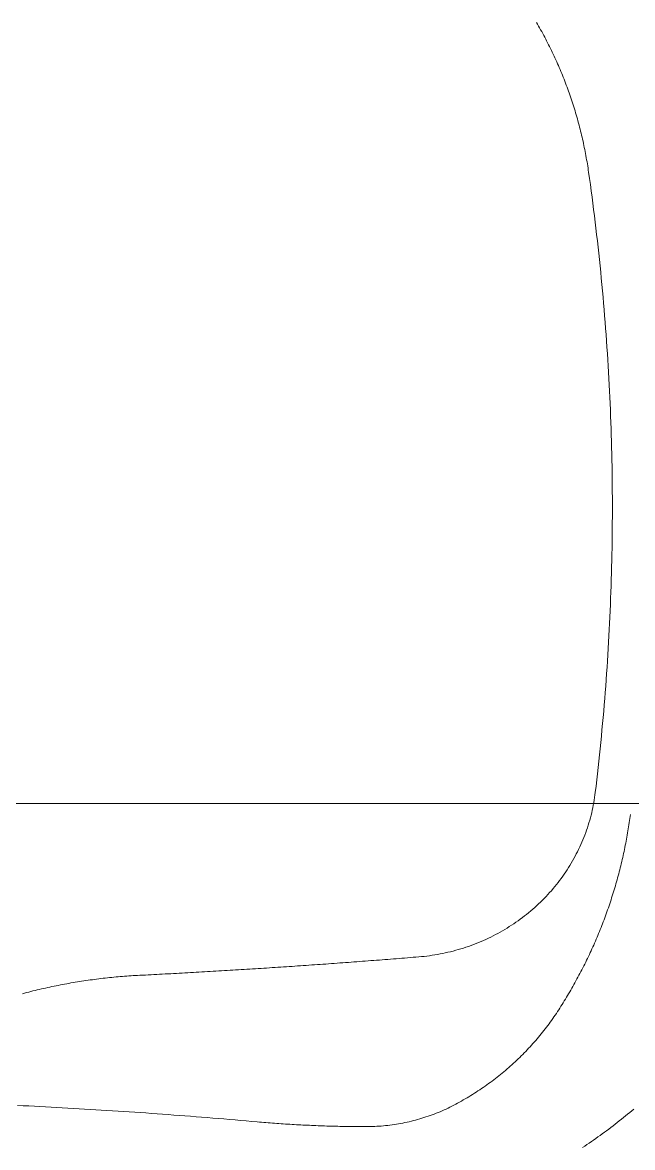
# Model space of a CAD drawing. Header units: millimetres. Extents: x -18913 to -6300, y 37 to 6279.
# Drawn here: x -8587.6 to -8329.8, y 3654.7 to 4129.8 of the extents above; entities that cross this region are included whole.
import ezdxf
from ezdxf.lldxf.tags import DXFTag

# ---------------------------------------------------------------- set-up
doc = ezdxf.new("R2010")
doc.units = ezdxf.units.MM
doc.header["$LTSCALE"] = 50
doc.layers.add('カタログ部品(衛生設備)', color=252, linetype='Continuous')
doc.layers.add('通り芯', color=252, linetype='Continuous')
tags = doc.linetypes.add('chain', pattern=[18.5, 12, -1.5, 3.5, -1.5]).pattern_tags.tags
tags[10:11] = [DXFTag(74, 4), DXFTag(75, 0), DXFTag(340, '0'), DXFTag(46, 1.0), DXFTag(50, 0.0), DXFTag(44, 0.0), DXFTag(45, 0.0)]
tags[8:9] = [DXFTag(74, 4), DXFTag(75, 0), DXFTag(340, '0'), DXFTag(46, 1.0), DXFTag(50, 0.0), DXFTag(44, 0.0), DXFTag(45, 0.0)]
tags[6:7] = [DXFTag(74, 4), DXFTag(75, 0), DXFTag(340, '0'), DXFTag(46, 1.0), DXFTag(50, 0.0), DXFTag(44, 0.0), DXFTag(45, 0.0)]
tags[4:5] = [DXFTag(74, 4), DXFTag(75, 0), DXFTag(340, '0'), DXFTag(46, 1.0), DXFTag(50, 0.0), DXFTag(44, 0.0), DXFTag(45, 0.0)]

# ---------------------------------------------------------------- blocks, each defined once
blk = doc.blocks.new('FcPack%d56')
at = {"layer": '通り芯', "color": 1, "linetype": 'chain', "lineweight": 13}
blk.add_line((-5993.75, 0), (6306.25, 0), dxfattribs=at)
blk = doc.blocks.new('FcPack%d161')
at = {"layer": 'カタログ部品(衛生設備)', "color": 1, "linetype": 'Continuous', "lineweight": 13}
for p, q in [((351.42, 575.09), (351.87, 574.32)), ((351.87, 574.32), (352.31, 573.56)), ((352.31, 573.56), (352.75, 572.78)), ((352.75, 572.78), (353.18, 572)), ((353.18, 572), (353.61, 571.22)), ((353.61, 571.22), (354.04, 570.44)), ((354.04, 570.44), (354.46, 569.66)), ((354.46, 569.66), (354.88, 568.87)), ((354.88, 568.87), (355.3, 568.09)), ((355.3, 568.09), (355.71, 567.3)), ((355.71, 567.3), (356.11, 566.5)), ((356.11, 566.5), (356.52, 565.71)), ((356.52, 565.71), (356.91, 564.92)), ((356.91, 564.92), (357.31, 564.12)), ((357.31, 564.12), (357.7, 563.32)), ((357.7, 563.32), (358.09, 562.52)), ((358.09, 562.52), (358.47, 561.72)), ((358.47, 561.72), (358.85, 560.91)), ((358.85, 560.91), (359.22, 560.11)), ((359.22, 560.11), (359.59, 559.3)), ((359.59, 559.3), (359.95, 558.49)), ((359.95, 558.49), (360.32, 557.68)), ((360.32, 557.68), (360.67, 556.87)), ((360.67, 556.87), (361.03, 556.05)), ((361.03, 556.05), (361.37, 555.23)), ((361.37, 555.23), (361.72, 554.42)), ((361.72, 554.42), (362.06, 553.6)), ((362.06, 553.6), (362.4, 552.78)), ((362.4, 552.78), (362.73, 551.95)), ((362.73, 551.95), (363.06, 551.13)), ((363.06, 551.13), (363.38, 550.3)), ((363.38, 550.3), (363.7, 549.48)), ((363.7, 549.48), (364.01, 548.65)), ((364.01, 548.65), (364.32, 547.82)), ((364.32, 547.82), (364.63, 546.98)), ((364.63, 546.98), (364.93, 546.15)), ((364.93, 546.15), (365.23, 545.32)), ((365.23, 545.32), (365.52, 544.48)), ((365.52, 544.48), (365.81, 543.64)), ((365.81, 543.64), (366.1, 542.81)), ((366.1, 542.81), (366.38, 541.97)), ((366.38, 541.97), (366.66, 541.12)), ((366.66, 541.12), (366.93, 540.28)), ((366.93, 540.28), (367.2, 539.44)), ((367.2, 539.44), (367.46, 538.59)), ((367.46, 538.59), (367.72, 537.75)), ((367.72, 537.75), (367.97, 536.9)), ((367.97, 536.9), (368.22, 536.05)), ((368.22, 536.05), (368.47, 535.2)), ((368.47, 535.2), (368.71, 534.35)), ((368.71, 534.35), (368.95, 533.5)), ((368.95, 533.5), (369.18, 532.64)), ((369.18, 532.64), (369.41, 531.79)), ((369.41, 531.79), (369.63, 530.93)), ((369.63, 530.93), (369.85, 530.08)), ((369.85, 530.08), (370.07, 529.22)), ((370.07, 529.22), (370.28, 528.36)), ((370.28, 528.36), (370.49, 527.5)), ((370.49, 527.5), (370.69, 526.64)), ((370.69, 526.64), (370.89, 525.78)), ((370.89, 525.78), (371.08, 524.92)), ((371.08, 524.92), (371.27, 524.05)), ((371.27, 524.05), (371.45, 523.19)), ((371.45, 523.19), (371.63, 522.32)), ((371.63, 522.32), (371.81, 521.46)), ((371.81, 521.46), (371.98, 520.59)), ((371.98, 520.59), (372.15, 519.72)), ((372.15, 519.72), (372.31, 518.86)), ((372.31, 518.86), (372.47, 517.99)), ((372.47, 517.99), (372.62, 517.12)), ((372.62, 517.12), (372.77, 516.25)), ((372.77, 516.25), (372.91, 515.38)), ((372.91, 515.38), (373.05, 514.5)), ((373.05, 514.5), (373.19, 513.63)), ((373.19, 513.63), (373.32, 512.76)), ((373.32, 512.76), (373.45, 511.88)), ((373.45, 511.88), (373.82, 509.26)), ((373.82, 509.26), (374.18, 506.63)), ((374.18, 506.63), (374.54, 503.99)), ((374.54, 503.99), (374.89, 501.36)), ((374.89, 501.36), (375.23, 498.73)), ((375.23, 498.73), (375.56, 496.1)), ((375.56, 496.1), (375.89, 493.46)), ((375.89, 493.46), (376.21, 490.83)), ((376.21, 490.83), (376.53, 488.19)), ((376.53, 488.19), (376.84, 485.56)), ((376.84, 485.56), (377.14, 482.92)), ((377.14, 482.92), (377.43, 480.28)), ((377.43, 480.28), (377.72, 477.64)), ((377.72, 477.64), (378, 475)), ((378, 475), (378.27, 472.36)), ((378.27, 472.36), (378.54, 469.72)), ((378.54, 469.72), (378.8, 467.08)), ((378.8, 467.08), (379.05, 464.44)), ((379.05, 464.44), (379.29, 461.8)), ((379.29, 461.8), (379.53, 459.15)), ((379.53, 459.15), (379.76, 456.51)), ((379.76, 456.51), (379.99, 453.87)), ((379.99, 453.87), (380.21, 451.22)), ((380.21, 451.22), (380.42, 448.58)), ((380.42, 448.58), (380.62, 445.93)), ((380.62, 445.93), (380.82, 443.28)), ((380.82, 443.28), (381, 440.64)), ((381, 440.64), (381.19, 437.99)), ((381.19, 437.99), (381.36, 435.34)), ((381.36, 435.34), (381.53, 432.69)), ((381.53, 432.69), (381.69, 430.05)), ((381.69, 430.05), (381.85, 427.4)), ((381.85, 427.4), (381.99, 424.75)), ((381.99, 424.75), (382.14, 422.1)), ((382.14, 422.1), (382.27, 419.45)), ((382.27, 419.45), (382.4, 416.8)), ((382.4, 416.8), (382.51, 414.15)), ((382.51, 414.15), (382.63, 411.5)), ((382.63, 411.5), (382.73, 408.85)), ((382.73, 408.85), (382.83, 406.19)), ((382.83, 406.19), (382.92, 403.54)), ((382.92, 403.54), (383.01, 400.89)), ((383.01, 400.89), (383.09, 398.24)), ((383.09, 398.24), (383.16, 395.59)), ((383.16, 395.59), (383.22, 392.94)), ((383.22, 392.94), (383.28, 390.28)), ((383.28, 390.28), (383.33, 387.63)), ((383.33, 387.63), (383.37, 384.98)), ((383.37, 384.98), (383.4, 382.33)), ((383.4, 382.33), (383.43, 379.67)), ((383.43, 379.67), (383.45, 377.02)), ((383.45, 377.02), (383.47, 374.37)), ((383.47, 374.37), (383.48, 371.71)), ((383.48, 371.71), (383.48, 369.06)), ((383.47, 366.41), (383.46, 363.75)), ((383.48, 369.06), (383.47, 366.41)), ((383.44, 361.1), (383.41, 358.45)), ((383.46, 363.75), (383.44, 361.1)), ((383.41, 358.45), (383.38, 355.8)), ((383.34, 353.14), (383.29, 350.49)), ((383.38, 355.8), (383.34, 353.14)), ((383.23, 347.84), (383.17, 345.19)), ((383.29, 350.49), (383.23, 347.84)), ((383.1, 342.53), (383.02, 339.88)), ((383.17, 345.19), (383.1, 342.53)), ((383.02, 339.88), (382.94, 337.23)), ((382.85, 334.58), (382.75, 331.93)), ((382.94, 337.23), (382.85, 334.58)), ((382.65, 329.28), (382.54, 326.63)), ((382.75, 331.93), (382.65, 329.28)), ((382.42, 323.98), (382.29, 321.33)), ((382.54, 326.63), (382.42, 323.98)), ((382.16, 318.68), (382.02, 316.03)), ((382.29, 321.33), (382.16, 318.68)), ((382.02, 316.03), (381.88, 313.38)), ((381.72, 310.73), (381.56, 308.08)), ((381.88, 313.38), (381.72, 310.73)), ((381.4, 305.43), (381.22, 302.78)), ((381.56, 308.08), (381.4, 305.43)), ((381.04, 300.14), (380.85, 297.49)), ((381.22, 302.78), (381.04, 300.14)), ((380.66, 294.84), (380.46, 292.2)), ((380.85, 297.49), (380.66, 294.84)), ((380.46, 292.2), (380.25, 289.55)), ((380.03, 286.91), (379.81, 284.26)), ((380.25, 289.55), (380.03, 286.91)), ((379.58, 281.62), (379.34, 278.98)), ((379.81, 284.26), (379.58, 281.62)), ((379.1, 276.33), (378.85, 273.69)), ((379.34, 278.98), (379.1, 276.33)), ((378.59, 271.05), (378.33, 268.41)), ((378.85, 273.69), (378.59, 271.05)), ((378.33, 268.41), (378.05, 265.77)), ((377.78, 263.13), (377.49, 260.49)), ((378.05, 265.77), (377.78, 263.13)), ((377.2, 257.85), (376.9, 255.22)), ((377.49, 260.49), (377.2, 257.85)), ((376.59, 252.58), (376.28, 249.94)), ((376.9, 255.22), (376.59, 252.58)), ((375.99, 247.78), (375.82, 246.7)), ((376.14, 248.86), (375.99, 247.78)), ((376.28, 249.94), (376.14, 248.86)), ((374.98, 242.42), (374.74, 241.35)), ((375.22, 243.48), (374.98, 242.42)), ((375.43, 244.55), (375.22, 243.48)), ((375.63, 245.63), (375.43, 244.55)), ((375.82, 246.7), (375.63, 245.63)), ((373.91, 238.18), (373.6, 237.13)), ((374.2, 239.23), (373.91, 238.18)), ((374.48, 240.29), (374.2, 239.23)), ((374.74, 241.35), (374.48, 240.29)), ((390.61, 237.18), (390.74, 238.06)), ((390.74, 238.06), (390.86, 238.93)), ((390.86, 238.93), (390.98, 239.81)), ((390.98, 239.81), (391.1, 240.68)), ((372.22, 232.97), (371.83, 231.95)), ((372.58, 234.01), (372.22, 232.97)), ((372.94, 235.04), (372.58, 234.01)), ((373.28, 236.08), (372.94, 235.04)), ((373.6, 237.13), (373.28, 236.08)), ((389.77, 231.95), (389.92, 232.83)), ((389.92, 232.83), (390.06, 233.7)), ((390.06, 233.7), (390.21, 234.57)), ((390.21, 234.57), (390.35, 235.44)), ((390.35, 235.44), (390.48, 236.31)), ((390.48, 236.31), (390.61, 237.18)), ((370.6, 228.9), (370.16, 227.9)), ((371.02, 229.91), (370.6, 228.9)), ((371.44, 230.93), (371.02, 229.91)), ((371.83, 231.95), (371.44, 230.93)), ((388.96, 227.61), (389.13, 228.48)), ((389.13, 228.48), (389.29, 229.35)), ((389.29, 229.35), (389.45, 230.22)), ((389.45, 230.22), (389.61, 231.09)), ((389.61, 231.09), (389.77, 231.95)), ((368.25, 223.94), (367.73, 222.96)), ((368.75, 224.92), (368.25, 223.94)), ((369.23, 225.9), (368.75, 224.92)), ((369.7, 226.9), (369.23, 225.9)), ((370.16, 227.9), (369.7, 226.9)), ((388.05, 223.29), (388.24, 224.15)), ((388.24, 224.15), (388.42, 225.02)), ((388.42, 225.02), (388.6, 225.88)), ((388.6, 225.88), (388.78, 226.75)), ((388.78, 226.75), (388.96, 227.61)), ((365.54, 219.14), (364.96, 218.21)), ((366.11, 220.09), (365.54, 219.14)), ((366.67, 221.04), (366.11, 220.09)), ((367.21, 222), (366.67, 221.04)), ((367.73, 222.96), (367.21, 222)), ((386.83, 218.13), (387.04, 218.99)), ((387.04, 218.99), (387.25, 219.85)), ((387.25, 219.85), (387.46, 220.71)), ((387.46, 220.71), (387.66, 221.57)), ((387.66, 221.57), (387.85, 222.43)), ((387.85, 222.43), (388.05, 223.29)), ((362.5, 214.54), (361.85, 213.64)), ((363.13, 215.44), (362.5, 214.54)), ((363.76, 216.36), (363.13, 215.44)), ((364.37, 217.28), (363.76, 216.36)), ((364.96, 218.21), (364.37, 217.28)), ((385.47, 213), (385.71, 213.85)), ((385.71, 213.85), (385.94, 214.7)), ((385.94, 214.7), (386.17, 215.56)), ((386.17, 215.56), (386.39, 216.41)), ((386.39, 216.41), (386.61, 217.27)), ((386.61, 217.27), (386.83, 218.13)), ((358.42, 209.3), (357.7, 208.45)), ((359.13, 210.15), (358.42, 209.3)), ((359.83, 211.01), (359.13, 210.15)), ((360.52, 211.88), (359.83, 211.01)), ((361.19, 212.75), (360.52, 211.88)), ((361.85, 213.64), (361.19, 212.75)), ((384.24, 208.75), (384.49, 209.6)), ((384.49, 209.6), (384.75, 210.45)), ((384.75, 210.45), (384.99, 211.3)), ((384.99, 211.3), (385.24, 212.15)), ((385.24, 212.15), (385.47, 213)), ((353.9, 204.4), (353.11, 203.61)), ((354.68, 205.19), (353.9, 204.4)), ((355.45, 205.99), (354.68, 205.19)), ((356.21, 206.8), (355.45, 205.99)), ((356.96, 207.62), (356.21, 206.8)), ((357.7, 208.45), (356.96, 207.62)), ((382.63, 203.69), (382.91, 204.53)), ((382.91, 204.53), (383.18, 205.37)), ((383.18, 205.37), (383.45, 206.21)), ((383.45, 206.21), (383.72, 207.06)), ((383.72, 207.06), (383.98, 207.9)), ((383.98, 207.9), (384.24, 208.75)), ((348.97, 199.87), (348.11, 199.16)), ((349.82, 200.6), (348.97, 199.87)), ((350.66, 201.34), (349.82, 200.6)), ((351.48, 202.09), (350.66, 201.34)), ((352.3, 202.84), (351.48, 202.09)), ((353.11, 203.61), (352.3, 202.84)), ((381.19, 199.5), (381.49, 200.33)), ((381.49, 200.33), (381.78, 201.17)), ((381.78, 201.17), (382.07, 202.01)), ((382.07, 202.01), (382.35, 202.85)), ((382.35, 202.85), (382.63, 203.69)), ((342.75, 195.11), (341.82, 194.48)), ((343.67, 195.76), (342.75, 195.11)), ((344.58, 196.41), (343.67, 195.76)), ((345.48, 197.08), (344.58, 196.41)), ((346.36, 197.76), (345.48, 197.08)), ((347.24, 198.45), (346.36, 197.76)), ((348.11, 199.16), (347.24, 198.45)), ((379.34, 194.51), (379.66, 195.34)), ((379.66, 195.34), (379.97, 196.17)), ((379.97, 196.17), (380.28, 197)), ((380.28, 197), (380.59, 197.83)), ((380.59, 197.83), (380.89, 198.67)), ((380.89, 198.67), (381.19, 199.5)), ((335.09, 190.41), (334.1, 189.88)), ((336.08, 190.95), (335.09, 190.41)), ((337.06, 191.51), (336.08, 190.95)), ((338.03, 192.08), (337.06, 191.51)), ((338.99, 192.66), (338.03, 192.08)), ((339.94, 193.25), (338.99, 192.66)), ((340.89, 193.86), (339.94, 193.25)), ((341.82, 194.48), (340.89, 193.86)), ((377.35, 189.58), (377.69, 190.4)), ((377.69, 190.4), (378.03, 191.22)), ((378.03, 191.22), (378.36, 192.04)), ((378.36, 192.04), (378.69, 192.86)), ((378.69, 192.86), (379.02, 193.69)), ((379.02, 193.69), (379.34, 194.51)), ((323.77, 185.32), (322.71, 184.94)), ((324.83, 185.71), (323.77, 185.32)), ((325.89, 186.12), (324.83, 185.71)), ((326.94, 186.54), (325.89, 186.12)), ((327.98, 186.98), (326.94, 186.54)), ((329.02, 187.43), (327.98, 186.98)), ((330.05, 187.89), (329.02, 187.43)), ((331.07, 188.37), (330.05, 187.89)), ((332.09, 188.86), (331.07, 188.37)), ((333.1, 189.36), (332.09, 188.86)), ((334.1, 189.88), (333.1, 189.36)), ((375.23, 184.69), (375.59, 185.5)), ((375.59, 185.5), (375.95, 186.31)), ((375.95, 186.31), (376.31, 187.13)), ((376.31, 187.13), (376.66, 187.94)), ((376.66, 187.94), (377.01, 188.76)), ((377.01, 188.76), (377.35, 189.58)), ((302.79, 180.59), (301.66, 180.49)), ((303.92, 180.71), (302.79, 180.59)), ((305.05, 180.84), (303.92, 180.71)), ((306.18, 180.99), (305.05, 180.84)), ((307.3, 181.15), (306.18, 180.99)), ((308.43, 181.32), (307.3, 181.15)), ((309.55, 181.51), (308.43, 181.32)), ((310.67, 181.72), (309.55, 181.51)), ((311.78, 181.94), (310.67, 181.72)), ((312.89, 182.17), (311.78, 181.94)), ((314, 182.42), (312.89, 182.17)), ((315.1, 182.69), (314, 182.42)), ((316.2, 182.96), (315.1, 182.69)), ((317.3, 183.26), (316.2, 182.96)), ((318.39, 183.57), (317.3, 183.26)), ((319.48, 183.89), (318.39, 183.57)), ((320.56, 184.22), (319.48, 183.89)), ((321.63, 184.58), (320.56, 184.22)), ((322.71, 184.94), (321.63, 184.58)), ((372.98, 179.86), (373.37, 180.66)), ((373.37, 180.66), (373.75, 181.46)), ((373.75, 181.46), (374.12, 182.27)), ((374.12, 182.27), (374.5, 183.07)), ((374.5, 183.07), (374.87, 183.88)), ((374.87, 183.88), (375.23, 184.69)), ((238.58, 175.86), (237.39, 175.78)), ((239.77, 175.94), (238.58, 175.86)), ((240.96, 176.01), (239.77, 175.94)), ((242.15, 176.09), (240.96, 176.01)), ((243.35, 176.17), (242.15, 176.09)), ((244.54, 176.25), (243.35, 176.17)), ((245.73, 176.33), (244.54, 176.25)), ((246.92, 176.41), (245.73, 176.33)), ((248.11, 176.49), (246.92, 176.41)), ((249.3, 176.57), (248.11, 176.49)), ((250.49, 176.65), (249.3, 176.57)), ((251.68, 176.73), (250.49, 176.65)), ((252.87, 176.81), (251.68, 176.73)), ((254.06, 176.9), (252.87, 176.81)), ((255.25, 176.98), (254.06, 176.9)), ((256.44, 177.06), (255.25, 176.98)), ((257.63, 177.14), (256.44, 177.06)), ((258.82, 177.23), (257.63, 177.14)), ((260.01, 177.31), (258.82, 177.23)), ((261.2, 177.4), (260.01, 177.31)), ((262.39, 177.48), (261.2, 177.4)), ((263.58, 177.57), (262.39, 177.48)), ((264.78, 177.65), (263.58, 177.57)), ((265.97, 177.74), (264.78, 177.65)), ((267.16, 177.82), (265.97, 177.74)), ((268.35, 177.91), (267.16, 177.82)), ((269.54, 178), (268.35, 177.91)), ((270.73, 178.09), (269.54, 178)), ((271.92, 178.17), (270.73, 178.09)), ((273.11, 178.26), (271.92, 178.17)), ((274.3, 178.35), (273.11, 178.26)), ((275.49, 178.44), (274.3, 178.35)), ((276.68, 178.53), (275.49, 178.44)), ((277.87, 178.62), (276.68, 178.53)), ((279.06, 178.71), (277.87, 178.62)), ((280.25, 178.8), (279.06, 178.71)), ((281.44, 178.89), (280.25, 178.8)), ((282.63, 178.98), (281.44, 178.89)), ((283.82, 179.07), (282.63, 178.98)), ((285.01, 179.16), (283.82, 179.07)), ((286.2, 179.26), (285.01, 179.16)), ((287.38, 179.35), (286.2, 179.26)), ((288.57, 179.44), (287.38, 179.35)), ((289.76, 179.54), (288.57, 179.44)), ((290.95, 179.63), (289.76, 179.54)), ((292.14, 179.73), (290.95, 179.63)), ((293.33, 179.82), (292.14, 179.73)), ((294.52, 179.92), (293.33, 179.82)), ((295.71, 180.01), (294.52, 179.92)), ((296.9, 180.11), (295.71, 180.01)), ((298.09, 180.2), (296.9, 180.11)), ((299.28, 180.3), (298.09, 180.2)), ((300.47, 180.4), (299.28, 180.3)), ((301.66, 180.49), (300.47, 180.4)), ((370.6, 175.08), (371.01, 175.87)), ((371.01, 175.87), (371.41, 176.67)), ((371.41, 176.67), (371.81, 177.46)), ((371.81, 177.46), (372.2, 178.26)), ((372.2, 178.26), (372.59, 179.06)), ((372.59, 179.06), (372.98, 179.86)), ((165.56, 171.1), (164.65, 170.98)), ((166.47, 171.22), (165.56, 171.1)), ((167.37, 171.33), (166.47, 171.22)), ((168.28, 171.43), (167.37, 171.33)), ((169.19, 171.54), (168.28, 171.43)), ((170.1, 171.64), (169.19, 171.54)), ((171.01, 171.73), (170.1, 171.64)), ((171.92, 171.83), (171.01, 171.73)), ((172.83, 171.91), (171.92, 171.83)), ((173.74, 172), (172.83, 171.91)), ((174.65, 172.08), (173.74, 172)), ((175.56, 172.16), (174.65, 172.08)), ((176.47, 172.24), (175.56, 172.16)), ((177.38, 172.31), (176.47, 172.24)), ((178.3, 172.38), (177.38, 172.31)), ((179.21, 172.44), (178.3, 172.38)), ((180.12, 172.5), (179.21, 172.44)), ((181.03, 172.56), (180.12, 172.5)), ((181.95, 172.62), (181.03, 172.56)), ((182.86, 172.67), (181.95, 172.62)), ((183.77, 172.71), (182.86, 172.67)), ((184.97, 172.77), (183.77, 172.71)), ((186.16, 172.83), (184.97, 172.77)), ((187.35, 172.89), (186.16, 172.83)), ((188.54, 172.96), (187.35, 172.89)), ((189.73, 173.02), (188.54, 172.96)), ((190.93, 173.08), (189.73, 173.02)), ((192.12, 173.14), (190.93, 173.08)), ((193.31, 173.2), (192.12, 173.14)), ((194.5, 173.27), (193.31, 173.2)), ((195.69, 173.33), (194.5, 173.27)), ((196.88, 173.39), (195.69, 173.33)), ((198.08, 173.46), (196.88, 173.39)), ((199.27, 173.52), (198.08, 173.46)), ((200.46, 173.59), (199.27, 173.52)), ((201.65, 173.65), (200.46, 173.59)), ((202.84, 173.72), (201.65, 173.65)), ((204.03, 173.78), (202.84, 173.72)), ((205.23, 173.85), (204.03, 173.78)), ((206.42, 173.91), (205.23, 173.85)), ((207.61, 173.98), (206.42, 173.91)), ((208.8, 174.05), (207.61, 173.98)), ((209.99, 174.12), (208.8, 174.05)), ((211.18, 174.18), (209.99, 174.12)), ((212.38, 174.25), (211.18, 174.18)), ((213.57, 174.32), (212.38, 174.25)), ((214.76, 174.39), (213.57, 174.32)), ((215.95, 174.46), (214.76, 174.39)), ((217.14, 174.53), (215.95, 174.46)), ((218.33, 174.6), (217.14, 174.53)), ((219.52, 174.67), (218.33, 174.6)), ((220.72, 174.74), (219.52, 174.67)), ((221.91, 174.82), (220.72, 174.74)), ((223.1, 174.89), (221.91, 174.82)), ((224.29, 174.96), (223.1, 174.89)), ((225.48, 175.03), (224.29, 174.96)), ((226.67, 175.11), (225.48, 175.03)), ((227.86, 175.18), (226.67, 175.11)), ((229.05, 175.25), (227.86, 175.18)), ((230.25, 175.33), (229.05, 175.25)), ((231.44, 175.4), (230.25, 175.33)), ((232.63, 175.48), (231.44, 175.4)), ((233.82, 175.55), (232.63, 175.48)), ((235.01, 175.63), (233.82, 175.55)), ((236.2, 175.71), (235.01, 175.63)), ((237.39, 175.78), (236.2, 175.71)), ((368.1, 170.37), (368.52, 171.15)), ((368.52, 171.15), (368.95, 171.93)), ((368.95, 171.93), (369.37, 172.72)), ((369.37, 172.72), (369.78, 173.5)), ((369.78, 173.5), (370.19, 174.29)), ((370.19, 174.29), (370.6, 175.08)), ((139.52, 166.29), (138.63, 166.08)), ((140.41, 166.51), (139.52, 166.29)), ((141.3, 166.72), (140.41, 166.51)), ((142.18, 166.93), (141.3, 166.72)), ((143.07, 167.13), (142.18, 166.93)), ((143.96, 167.33), (143.07, 167.13)), ((144.86, 167.53), (143.96, 167.33)), ((145.75, 167.72), (144.86, 167.53)), ((146.64, 167.91), (145.75, 167.72)), ((147.54, 168.1), (146.64, 167.91)), ((148.43, 168.28), (147.54, 168.1)), ((149.33, 168.46), (148.43, 168.28)), ((150.22, 168.64), (149.33, 168.46)), ((151.12, 168.81), (150.22, 168.64)), ((152.02, 168.98), (151.12, 168.81)), ((152.92, 169.14), (152.02, 168.98)), ((153.81, 169.31), (152.92, 169.14)), ((154.71, 169.46), (153.81, 169.31)), ((155.61, 169.62), (154.71, 169.46)), ((156.52, 169.77), (155.61, 169.62)), ((157.42, 169.92), (156.52, 169.77)), ((158.32, 170.07), (157.42, 169.92)), ((159.22, 170.21), (158.32, 170.07)), ((160.13, 170.35), (159.22, 170.21)), ((161.03, 170.48), (160.13, 170.35)), ((161.93, 170.61), (161.03, 170.48)), ((162.84, 170.74), (161.93, 170.61)), ((163.75, 170.86), (162.84, 170.74)), ((164.65, 170.98), (163.75, 170.86)), ((365.47, 165.71), (365.91, 166.48)), ((365.91, 166.48), (366.36, 167.26)), ((366.36, 167.26), (366.8, 168.03)), ((366.8, 168.03), (367.23, 168.81)), ((367.23, 168.81), (367.67, 169.59)), ((367.67, 169.59), (368.1, 170.37)), ((135.1, 165.17), (134.22, 164.94)), ((135.98, 165.41), (135.1, 165.17)), ((136.86, 165.63), (135.98, 165.41)), ((137.75, 165.86), (136.86, 165.63)), ((138.63, 166.08), (137.75, 165.86)), ((362.71, 161.13), (363.18, 161.89)), ((363.18, 161.89), (363.64, 162.65)), ((363.64, 162.65), (364.1, 163.41)), ((364.1, 163.41), (364.56, 164.18)), ((364.56, 164.18), (365.01, 164.94)), ((365.01, 164.94), (365.47, 165.71)), ((359.82, 156.62), (360.31, 157.36)), ((360.31, 157.36), (360.8, 158.11)), ((360.8, 158.11), (361.29, 158.86)), ((361.29, 158.86), (361.76, 159.61)), ((361.76, 159.61), (362.24, 160.37)), ((362.24, 160.37), (362.71, 161.13)), ((356.19, 151.51), (356.72, 152.23)), ((356.72, 152.23), (357.25, 152.95)), ((357.25, 152.95), (357.78, 153.67)), ((357.78, 153.67), (358.3, 154.4)), ((358.3, 154.4), (358.81, 155.14)), ((358.81, 155.14), (359.32, 155.87)), ((359.32, 155.87), (359.82, 156.62)), ((352.28, 146.59), (352.85, 147.28)), ((352.85, 147.28), (353.42, 147.98)), ((353.42, 147.98), (353.99, 148.68)), ((353.99, 148.68), (354.55, 149.38)), ((354.55, 149.38), (355.1, 150.08)), ((355.1, 150.08), (355.65, 150.79)), ((355.65, 150.79), (356.19, 151.51)), ((348.1, 141.89), (348.71, 142.55)), ((348.71, 142.55), (349.32, 143.21)), ((349.32, 143.21), (349.92, 143.88)), ((349.92, 143.88), (350.52, 144.55)), ((350.52, 144.55), (351.11, 145.23)), ((351.11, 145.23), (351.7, 145.91)), ((351.7, 145.91), (352.28, 146.59)), ((343.66, 137.4), (344.31, 138.03)), ((344.31, 138.03), (344.96, 138.66)), ((344.96, 138.66), (345.6, 139.3)), ((345.6, 139.3), (346.23, 139.94)), ((346.23, 139.94), (346.86, 140.58)), ((346.86, 140.58), (347.48, 141.23)), ((347.48, 141.23), (348.1, 141.89)), ((338.3, 132.56), (338.99, 133.15)), ((338.99, 133.15), (339.67, 133.74)), ((339.67, 133.74), (340.35, 134.34)), ((340.35, 134.34), (341.02, 134.94)), ((341.02, 134.94), (341.69, 135.55)), ((341.69, 135.55), (342.35, 136.16)), ((342.35, 136.16), (343.01, 136.78)), ((343.01, 136.78), (343.66, 137.4)), ((332.63, 128.05), (333.36, 128.59)), ((333.36, 128.59), (334.08, 129.14)), ((334.08, 129.14), (334.79, 129.7)), ((334.79, 129.7), (335.5, 130.26)), ((335.5, 130.26), (336.21, 130.83)), ((336.21, 130.83), (336.91, 131.4)), ((336.91, 131.4), (337.61, 131.98)), ((337.61, 131.98), (338.3, 132.56)), ((325.93, 123.37), (326.69, 123.87)), ((326.69, 123.87), (327.45, 124.37)), ((327.45, 124.37), (328.2, 124.88)), ((328.2, 124.88), (328.95, 125.39)), ((328.95, 125.39), (329.69, 125.91)), ((329.69, 125.91), (330.43, 126.44)), ((330.43, 126.44), (331.17, 126.97)), ((331.17, 126.97), (331.9, 127.5)), ((331.9, 127.5), (332.63, 128.05)), ((318.11, 118.71), (318.9, 119.15)), ((318.9, 119.15), (319.7, 119.6)), ((319.7, 119.6), (320.49, 120.05)), ((320.49, 120.05), (321.28, 120.51)), ((321.28, 120.51), (322.06, 120.97)), ((322.06, 120.97), (322.84, 121.44)), ((322.84, 121.44), (323.62, 121.91)), ((323.62, 121.91), (324.39, 122.39)), ((324.39, 122.39), (325.16, 122.88)), ((325.16, 122.88), (325.93, 123.37)), ((134.53, 117.65), (132.17, 117.77)), ((136.88, 117.53), (134.53, 117.65)), ((139.24, 117.41), (136.88, 117.53)), ((141.6, 117.29), (139.24, 117.41)), ((143.96, 117.17), (141.6, 117.29)), ((146.31, 117.04), (143.96, 117.17)), ((148.67, 116.91), (146.31, 117.04)), ((151.03, 116.78), (148.67, 116.91)), ((153.38, 116.65), (151.03, 116.78)), ((155.74, 116.51), (153.38, 116.65)), ((158.1, 116.38), (155.74, 116.51)), ((160.45, 116.24), (158.1, 116.38)), ((162.81, 116.09), (160.45, 116.24)), ((165.17, 115.95), (162.81, 116.09)), ((167.52, 115.8), (165.17, 115.95)), ((169.88, 115.66), (167.52, 115.8)), ((172.24, 115.51), (169.88, 115.66)), ((174.59, 115.35), (172.24, 115.51)), ((176.95, 115.2), (174.59, 115.35)), ((179.3, 115.04), (176.95, 115.2)), ((181.66, 114.88), (179.3, 115.04)), ((184.01, 114.72), (181.66, 114.88)), ((186.37, 114.56), (184.01, 114.72)), ((188.72, 114.39), (186.37, 114.56)), ((191.08, 114.22), (188.72, 114.39)), ((193.43, 114.05), (191.08, 114.22)), ((195.78, 113.88), (193.43, 114.05)), ((307.31, 113.78), (308.16, 114.1)), ((308.16, 114.1), (309.02, 114.43)), ((309.02, 114.43), (309.87, 114.77)), ((309.87, 114.77), (310.71, 115.12)), ((310.71, 115.12), (311.55, 115.49)), ((311.55, 115.49), (312.39, 115.86)), ((312.39, 115.86), (313.22, 116.24)), ((313.22, 116.24), (314.05, 116.63)), ((314.05, 116.63), (314.87, 117.02)), ((314.87, 117.02), (315.69, 117.43)), ((315.69, 117.43), (316.5, 117.85)), ((316.5, 117.85), (317.3, 118.28)), ((317.3, 118.28), (318.11, 118.71)), ((390.8, 114.74), (389.93, 114.02)), ((391.66, 115.46), (390.8, 114.74)), ((392.52, 116.19), (391.66, 115.46)), ((198.14, 113.7), (195.78, 113.88)), ((200.49, 113.53), (198.14, 113.7)), ((202.85, 113.35), (200.49, 113.53)), ((205.2, 113.17), (202.85, 113.35)), ((207.55, 112.98), (205.2, 113.17)), ((209.91, 112.8), (207.55, 112.98)), ((212.26, 112.61), (209.91, 112.8)), ((214.61, 112.42), (212.26, 112.61)), ((216.96, 112.22), (214.61, 112.42)), ((219.32, 112.03), (216.96, 112.22)), ((221.67, 111.83), (219.32, 112.03)), ((224.02, 111.63), (221.67, 111.83)), ((226.37, 111.43), (224.02, 111.63)), ((228.72, 111.23), (226.37, 111.43)), ((231.07, 111.02), (228.72, 111.23)), ((233.43, 110.82), (231.07, 111.02)), ((233.43, 110.82), (234.34, 110.74)), ((234.34, 110.74), (235.26, 110.66)), ((235.26, 110.66), (236.18, 110.58)), ((236.18, 110.58), (237.09, 110.51)), ((237.09, 110.51), (238.01, 110.43)), ((238.01, 110.43), (238.93, 110.36)), ((238.93, 110.36), (239.85, 110.29)), ((239.85, 110.29), (240.76, 110.22)), ((240.76, 110.22), (241.68, 110.16)), ((241.68, 110.16), (242.6, 110.09)), ((242.6, 110.09), (243.52, 110.03)), ((243.52, 110.03), (244.44, 109.96)), ((244.44, 109.96), (245.35, 109.9)), ((245.35, 109.9), (246.27, 109.85)), ((246.27, 109.85), (247.19, 109.79)), ((247.19, 109.79), (248.11, 109.73)), ((248.11, 109.73), (249.03, 109.68)), ((249.03, 109.68), (249.95, 109.63)), ((249.95, 109.63), (250.87, 109.57)), ((250.87, 109.57), (251.79, 109.53)), ((251.79, 109.53), (252.71, 109.48)), ((252.71, 109.48), (253.62, 109.43)), ((253.62, 109.43), (254.54, 109.39)), ((254.54, 109.39), (255.46, 109.35)), ((255.46, 109.35), (256.38, 109.3)), ((256.38, 109.3), (257.3, 109.26)), ((287.67, 109.22), (288.58, 109.32)), ((288.58, 109.32), (289.5, 109.43)), ((289.5, 109.43), (290.41, 109.55)), ((290.41, 109.55), (291.32, 109.68)), ((291.32, 109.68), (292.23, 109.82)), ((292.23, 109.82), (293.14, 109.97)), ((293.14, 109.97), (294.04, 110.14)), ((294.04, 110.14), (294.94, 110.31)), ((294.94, 110.31), (295.85, 110.49)), ((295.85, 110.49), (296.75, 110.68)), ((296.75, 110.68), (297.64, 110.88)), ((297.64, 110.88), (298.54, 111.1)), ((298.54, 111.1), (299.43, 111.32)), ((299.43, 111.32), (300.32, 111.55)), ((300.32, 111.55), (301.2, 111.8)), ((301.2, 111.8), (302.08, 112.05)), ((302.08, 112.05), (302.96, 112.31)), ((302.96, 112.31), (303.84, 112.59)), ((303.84, 112.59), (304.71, 112.87)), ((304.71, 112.87), (305.58, 113.16)), ((305.58, 113.16), (306.45, 113.46)), ((306.45, 113.46), (307.31, 113.78)), ((384.64, 109.81), (383.75, 109.13)), ((385.54, 110.5), (384.64, 109.81)), ((386.42, 111.2), (385.54, 110.5)), ((387.31, 111.9), (386.42, 111.2)), ((388.18, 112.6), (387.31, 111.9)), ((389.06, 113.31), (388.18, 112.6)), ((389.93, 114.02), (389.06, 113.31)), ((257.3, 109.26), (258.22, 109.23)), ((258.22, 109.23), (259.14, 109.19)), ((259.14, 109.19), (260.06, 109.16)), ((260.06, 109.16), (260.98, 109.12)), ((260.98, 109.12), (261.9, 109.09)), ((261.9, 109.09), (262.82, 109.06)), ((262.82, 109.06), (263.74, 109.03)), ((263.74, 109.03), (264.66, 109.01)), ((264.66, 109.01), (265.58, 108.98)), ((265.58, 108.98), (266.5, 108.96)), ((266.5, 108.96), (267.42, 108.94)), ((267.42, 108.94), (268.34, 108.92)), ((268.34, 108.92), (269.26, 108.9)), ((269.26, 108.9), (270.18, 108.88)), ((270.18, 108.88), (271.1, 108.86)), ((271.1, 108.86), (272.02, 108.85)), ((272.02, 108.85), (272.94, 108.84)), ((272.94, 108.84), (273.86, 108.83)), ((273.86, 108.83), (274.79, 108.82)), ((274.79, 108.82), (275.71, 108.81)), ((275.71, 108.81), (276.63, 108.81)), ((276.63, 108.81), (277.55, 108.8)), ((277.55, 108.8), (278.47, 108.8)), ((278.47, 108.8), (279.39, 108.8)), ((279.39, 108.8), (280.31, 108.8)), ((280.31, 108.8), (281.23, 108.82)), ((281.23, 108.82), (282.15, 108.85)), ((282.15, 108.85), (283.07, 108.88)), ((283.07, 108.88), (283.99, 108.93)), ((283.99, 108.93), (284.91, 108.99)), ((284.91, 108.99), (285.83, 109.06)), ((285.83, 109.06), (286.75, 109.13)), ((286.75, 109.13), (287.67, 109.22)), ((378.31, 105.1), (377.39, 104.45)), ((379.22, 105.76), (378.31, 105.1)), ((380.14, 106.43), (379.22, 105.76)), ((381.05, 107.09), (380.14, 106.43)), ((381.95, 107.77), (381.05, 107.09)), ((382.85, 108.45), (381.95, 107.77)), ((383.75, 109.13), (382.85, 108.45)), ((371.8, 100.61), (370.86, 99.99)), ((372.74, 101.24), (371.8, 100.61)), ((373.68, 101.87), (372.74, 101.24)), ((374.61, 102.51), (373.68, 101.87)), ((375.54, 103.15), (374.61, 102.51)), ((376.47, 103.8), (375.54, 103.15)), ((377.39, 104.45), (376.47, 103.8))]:
    blk.add_line(p, q, dxfattribs=at)

msp = doc.modelspace()

# ---------------------------------------------------------------- block references
at = {"layer": 'カタログ部品(衛生設備)', "color": 1, "linetype": 'Continuous', "lineweight": 13}
msp.add_blockref('FcPack%d161', (-8721.822, 3554.727), dxfattribs=at)
at = {"layer": '通り芯', "color": 2, "linetype": 'Continuous', "lineweight": 13}
msp.add_blockref('FcPack%d56', (-12606.25, 3800), dxfattribs=at)

doc.saveas('drawing.dxf')
